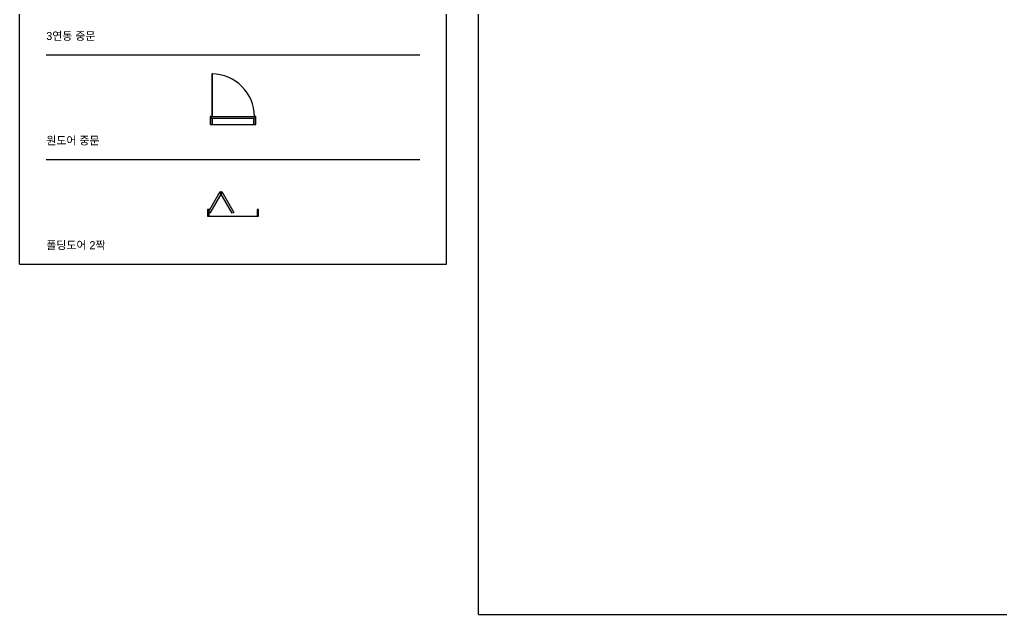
# Model space of a CAD drawing. Header units: millimetres. Extents: x 488786 to 747986, y 25193 to 95000.
# Drawn here: x 523600 to 542001, y 70628 to 81787 of the extents above; entities that cross this region are included whole.
import ezdxf

# ---------------------------------------------------------------- set-up
doc = ezdxf.new("R2010")
doc.units = ezdxf.units.MM
doc.layers.add('10. ETC', color=251, linetype='Continuous')
doc.layers.add('3. WID', color=7, linetype='Continuous')
doc.layers.add('A-텍스트', color=7, linetype='Continuous', lineweight=13)
doc.styles.add('YUHIHA_TEXT', font='Pretendard-Regular.ttf')

# ---------------------------------------------------------------- blocks, each defined once
blk = doc.blocks.new('*U196')
at = {"layer": '10. ETC', "linetype": 'Continuous'}
for points in [[(30, 170), (830, 170), (830, 130), (30, 130)], [(40, 130), (40, 20), (820, 20), (820, 130)]]:
    blk.add_lwpolyline(points, close=True, dxfattribs=at)
at = {"layer": '10. ETC', "ltscale": 20}
blk.add_arc((30, 170), 800, 0, 90, dxfattribs=at)
at = {"layer": '3. WID'}
for points in [[(30, 170), (42, 170), (42, 970), (30, 970)], [(830, 170), (830, 130), (820, 130), (820, 20), (860, 20), (860, 170)]]:
    blk.add_lwpolyline(points, close=True, dxfattribs=at)
blk.add_lwpolyline([(30, 170), (0, 170), (0, 20), (40, 20), (40, 130), (30, 130), (30, 170)], dxfattribs=at)
blk = doc.blocks.new('*U321')
at = {"color": 0}
blk.add_line((0, -60), (900, -60), dxfattribs=at)
for points in [[(-15, 9), (210, 398), (240, 381), (15, -9)], [(240, 398), (465, 9), (435, -9), (210, 381)], [(-30, -60), (0, -60), (0, 60), (-30, 60)], [(900, -60), (930, -60), (930, 60), (900, 60)]]:
    blk.add_lwpolyline(points, close=True, dxfattribs=at)

msp = doc.modelspace()

# ---------------------------------------------------------------- linework, layer by layer
at = {"layer": '10. ETC'}
for p, q in [((523600, 77200), (523600, 95000)), ((531600, 77200), (531600, 95000)), ((532200, 70628.1), (532200, 95000)), ((524100, 81125), (531100, 81125)), ((524100, 79162.5), (531100, 79162.5)), ((523600, 77200), (531600, 77200)), ((532200, 70628.1), (585400, 70628.1))]:
    msp.add_line(p, q, dxfattribs=at)

# ---------------------------------------------------------------- block references
at = {"layer": '3. WID'}
for name, p in [('*U196', (527170, 79798.8)), ('*U321', (527150, 78162))]:
    msp.add_blockref(name, p, dxfattribs=at)

# ---------------------------------------------------------------- texts
at = {"layer": 'A-텍스트', "char_height": 150, "width": 7000, "attachment_point": 1, "style": 'YUHIHA_TEXT'}
for s, insert in [('3연동 중문', (524100, 81555)), ('원도어 중문', (524100, 79592.5)), ('폴딩도어 2짝', (524100, 77630))]:
    msp.add_mtext(s, dxfattribs=dict(at, insert=insert))

doc.saveas('drawing.dxf')
